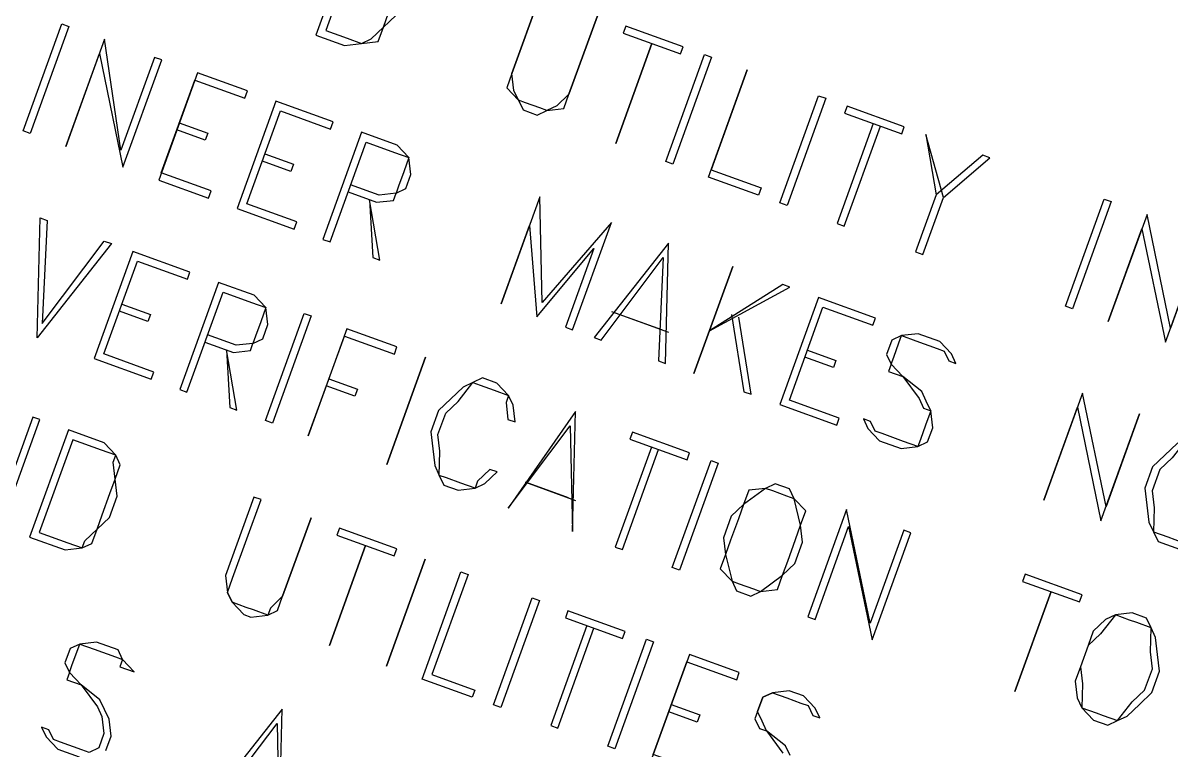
# Model space of a CAD drawing. Header units: feet. Extents: x 2484883 to 2491360, y 414166 to 419420.
# Drawn here: x 2485180.9 to 2485352, y 416059.6 to 416167.9 of the extents above; entities that cross this region are included whole.
import ezdxf

# ---------------------------------------------------------------- set-up
doc = ezdxf.new("R2010")
doc.units = ezdxf.units.FT
doc.layers.add('SITE_BASE', color=8, linetype='Continuous')

msp = doc.modelspace()

# ---------------------------------------------------------------- linework, layer by layer
at = {"layer": 'SITE_BASE'}
for p, q in [((2485268.59, 416124.95), (2485277.1, 416121.87)), ((2485269.66, 416124.57), (2485276.04, 416122.26))]:
    msp.add_line(p, q, dxfattribs=at)
for points in [[(2485230.32, 416182.09), (2485224.55, 416166.13), (2485228.8, 416164.59), (2485231.32, 416164.89), (2485233.83, 416165.18), (2485234.6, 416167.31), (2485236.43, 416169.05), (2485237.58, 416172.25), (2485237.29, 416174.76), (2485238.06, 416176.88), (2485236.32, 416178.72), (2485234.57, 416180.55), (2485230.32, 416182.09)], [(2485231, 416180.64), (2485226, 416166.81), (2485229.19, 416165.66), (2485231.32, 416164.89), (2485232.76, 416165.57), (2485234.6, 416167.31), (2485235.37, 416169.44), (2485236.52, 416172.63), (2485237.29, 416174.76), (2485236.99, 416177.27), (2485236.32, 416178.72), (2485234.19, 416179.49), (2485231, 416180.64)], [(2485266.48, 416169.01), (2485262.25, 416157.31), (2485260.42, 416155.57), (2485258.97, 416154.89), (2485257.91, 416155.27), (2485255.78, 416156.04), (2485254.72, 416156.43), (2485254.04, 416157.88), (2485253.74, 416160.39), (2485257.97, 416172.09), (2485253.74, 416160.39), (2485252.97, 416158.26), (2485254.72, 416156.43), (2485255.4, 416154.98), (2485257.52, 416154.21), (2485258.97, 416154.89), (2485261.48, 416155.18), (2485262.25, 416157.31), (2485266.48, 416169.01)], [(2485181.96, 416151.46), (2485180.9, 416151.85), (2485186.66, 416167.8), (2485187.73, 416167.42), (2485181.96, 416151.46)], [(2485278.86, 416163.33), (2485279.25, 416164.4), (2485270.74, 416167.47), (2485270.35, 416166.41), (2485278.86, 416163.33)], [(2485193.05, 416165.5), (2485187.28, 416149.54), (2485192.28, 416163.37), (2485195.79, 416146.46), (2485201.56, 416162.42), (2485200.49, 416162.8), (2485195.49, 416148.98), (2485193.05, 416165.5)], [(2485274.61, 416164.87), (2485269.22, 416149.98), (2485274.61, 416164.87)], [(2485277.73, 416146.9), (2485276.67, 416147.29), (2485282.44, 416163.24), (2485283.5, 416162.86), (2485277.73, 416146.9)], [(2485206.87, 416160.5), (2485201.11, 416144.54), (2485208.55, 416141.85), (2485208.94, 416142.91), (2485201.49, 416145.6), (2485206.49, 416159.43), (2485213.94, 416156.74), (2485214.32, 416157.8), (2485206.87, 416160.5)], [(2485283.05, 416144.98), (2485288.82, 416160.94), (2485283.44, 416146.04), (2485290.88, 416143.35), (2485290.5, 416142.29), (2485283.05, 416144.98)], [(2485294.75, 416140.75), (2485293.69, 416141.13), (2485299.46, 416157.09), (2485300.52, 416156.71), (2485294.75, 416140.75)], [(2485218.58, 416156.27), (2485212.81, 416140.31), (2485221.32, 416137.23), (2485221.7, 416138.3), (2485214.26, 416140.99), (2485219.25, 416154.82), (2485226.7, 416152.12), (2485227.09, 416153.19), (2485218.58, 416156.27)], [(2485311.84, 416151.41), (2485312.22, 416152.48), (2485303.71, 416155.55), (2485303.33, 416154.49), (2485311.84, 416151.41)], [(2485204.18, 416153.05), (2485208.44, 416151.51), (2485208.05, 416150.45), (2485203.8, 416151.99)], [(2485229.33, 416142.76), (2485233.58, 416141.22), (2485236.09, 416141.51), (2485236.48, 416142.58), (2485237.93, 416143.26), (2485238.7, 416145.38), (2485238.4, 416147.89), (2485236.66, 416149.73), (2485231.34, 416151.65), (2485225.57, 416135.69), (2485226.64, 416135.31), (2485232.02, 416150.2), (2485236.27, 416148.66), (2485238.4, 416147.89), (2485237.63, 416145.77), (2485236.86, 416143.64), (2485236.48, 416142.58), (2485233.97, 416142.28), (2485229.71, 416143.82)], [(2485307.58, 416152.95), (2485302.2, 416138.06), (2485303.26, 416137.67), (2485308.65, 416152.57)], [(2485318.04, 416141.95), (2485315.41, 416151.32), (2485316.98, 416142.34), (2485313.9, 416133.83), (2485314.96, 416133.44), (2485318.04, 416141.95), (2485324.99, 416147.86), (2485323.92, 416148.24), (2485316.98, 416142.34)], [(2485216.95, 416148.43), (2485221.2, 416146.9), (2485220.82, 416145.83), (2485216.56, 416147.37)], [(2485232.52, 416141.6), (2485233.02, 416133), (2485234.08, 416132.62), (2485232.52, 416141.6)], [(2485257.93, 416142.04), (2485252.16, 416126.08), (2485256.39, 416137.78), (2485257.48, 416124.16), (2485265.97, 416134.32), (2485261.74, 416122.62), (2485262.8, 416122.23), (2485268.57, 416138.19), (2485258.25, 416126.28), (2485257.93, 416142.04)], [(2485337.3, 416125.37), (2485336.24, 416125.75), (2485342.01, 416141.71), (2485343.07, 416141.32), (2485337.3, 416125.37)], [(2485182.98, 416121.02), (2485183.43, 416138.9), (2485184.5, 416138.52), (2485183.75, 416123.15), (2485193, 416135.44), (2485194.07, 416135.06), (2485182.98, 416121.02)], [(2485348.39, 416139.4), (2485342.62, 416123.44), (2485347.62, 416137.27), (2485351.13, 416120.37), (2485356.9, 416136.32), (2485351.9, 416122.49), (2485348.39, 416139.4)], [(2485277.08, 416135.11), (2485265.99, 416121.08), (2485267.06, 416120.7), (2485276.31, 416132.99), (2485275.57, 416117.62), (2485276.63, 416117.23), (2485277.08, 416135.11)], [(2485197.26, 416133.9), (2485191.49, 416117.95), (2485200, 416114.87), (2485200.38, 416115.93), (2485192.94, 416118.63), (2485197.94, 416132.45), (2485205.38, 416129.76), (2485205.77, 416130.83), (2485197.26, 416133.9)], [(2485280.88, 416115.7), (2485286.65, 416131.65), (2485280.88, 416115.7)], [(2485208.01, 416120.39), (2485212.27, 416118.86), (2485214.78, 416119.15), (2485215.16, 416120.21), (2485216.61, 416120.89), (2485217.38, 416123.02), (2485217.09, 416125.53), (2485215.34, 416127.37), (2485210.02, 416129.29), (2485204.26, 416113.33), (2485205.32, 416112.95), (2485210.7, 416127.84), (2485214.96, 416126.3), (2485217.09, 416125.53), (2485216.32, 416123.4), (2485215.55, 416121.28), (2485215.16, 416120.21), (2485212.65, 416119.92), (2485208.4, 416121.46)], [(2485295.16, 416128.57), (2485294.1, 416128.96), (2485283.19, 416122.08), (2485295.16, 416128.57)], [(2485195.63, 416126.07), (2485199.89, 416124.53), (2485199.5, 416123.47), (2485195.25, 416125.01)], [(2485299.42, 416127.04), (2485293.65, 416111.08), (2485302.16, 416108), (2485302.54, 416109.07), (2485295.1, 416111.76), (2485300.1, 416125.59), (2485307.54, 416122.9), (2485307.93, 416123.96), (2485299.42, 416127.04)], [(2485218.08, 416108.33), (2485217.02, 416108.72), (2485222.79, 416124.67), (2485223.85, 416124.29), (2485218.08, 416108.33)], [(2485286.47, 416124.5), (2485288.33, 416113), (2485289.39, 416112.62), (2485287.54, 416124.12)], [(2485229.17, 416122.37), (2485223.4, 416106.41), (2485228.79, 416121.3), (2485236.23, 416118.61), (2485236.62, 416119.67), (2485229.17, 416122.37)], [(2485306.12, 416108.98), (2485306.8, 416107.53), (2485308.54, 416105.7), (2485311.73, 416104.54), (2485314.24, 416104.84), (2485315.69, 416105.52), (2485316.46, 416107.64), (2485316.17, 416110.16), (2485315.49, 416111.6), (2485314.81, 416113.05), (2485312, 416115.27), (2485310.26, 416117.1), (2485310.64, 416118.17), (2485311.41, 416120.29), (2485311.8, 416121.36), (2485313.93, 416120.59), (2485317.12, 416119.43), (2485318.18, 416119.05), (2485318.86, 416117.6), (2485319.92, 416117.22), (2485319.24, 416118.66), (2485317.5, 416120.5), (2485314.31, 416121.65), (2485311.8, 416121.36), (2485310.35, 416120.68), (2485309.58, 416118.55), (2485310.26, 416117.1), (2485309.87, 416116.04), (2485312, 416115.27), (2485314.42, 416111.99), (2485315.1, 416110.54), (2485316.17, 416110.16), (2485315.4, 416108.03), (2485314.63, 416105.9), (2485314.24, 416104.84), (2485312.12, 416105.61), (2485308.93, 416106.76), (2485307.86, 416107.14), (2485307.18, 416108.59), (2485306.12, 416108.98)], [(2485211.2, 416119.24), (2485211.7, 416110.64), (2485212.76, 416110.26), (2485211.2, 416119.24)], [(2485297.79, 416119.21), (2485302.04, 416117.67), (2485301.66, 416116.6), (2485297.4, 416118.14)], [(2485235.1, 416102.18), (2485240.87, 416118.13), (2485235.1, 416102.18)], [(2485226.48, 416114.92), (2485230.73, 416113.38), (2485230.35, 416112.32), (2485226.09, 416113.86)], [(2485251.53, 416101.05), (2485250.47, 416101.43), (2485248.64, 416099.69), (2485248.25, 416098.63), (2485246.12, 416099.4), (2485244, 416100.17), (2485242.93, 416100.55), (2485243.02, 416104.13), (2485242.73, 416106.64), (2485243.88, 416109.83), (2485245.72, 416111.57), (2485247.93, 416114.38), (2485249, 416113.99), (2485251.12, 416113.22), (2485253.25, 416112.46), (2485252.87, 416111.39), (2485253.16, 416108.88), (2485254.23, 416108.5), (2485253.93, 416111.01), (2485253.25, 416112.46), (2485251.51, 416114.29), (2485249.38, 416115.06), (2485247.93, 416114.38), (2485246.48, 416113.7), (2485244.65, 416111.96), (2485242.82, 416110.21), (2485241.67, 416107.02), (2485241.96, 416104.51), (2485242.25, 416102), (2485242.93, 416100.55), (2485243.61, 416099.1), (2485245.74, 416098.33), (2485248.25, 416098.63), (2485249.7, 416099.31), (2485251.53, 416101.05)], [(2485177.62, 416092.89), (2485183.39, 416108.85), (2485182.33, 416109.23), (2485177.33, 416095.41), (2485173.82, 416112.31), (2485168.05, 416096.35), (2485169.11, 416095.97), (2485174.11, 416109.8), (2485177.62, 416092.89)], [(2485338.78, 416112.81), (2485333.01, 416096.85), (2485338.01, 416110.68), (2485341.52, 416093.77), (2485347.28, 416109.73), (2485342.28, 416095.9), (2485338.78, 416112.81)], [(2485263.21, 416110.06), (2485253.19, 416095.64), (2485262.44, 416107.93), (2485262.76, 416092.18), (2485263.21, 416110.06)], [(2485187.65, 416107.31), (2485181.88, 416091.35), (2485187.19, 416089.43), (2485189.71, 416089.73), (2485191.15, 416090.41), (2485191.92, 416092.53), (2485193.76, 416094.28), (2485194.91, 416097.47), (2485194.62, 416099.98), (2485195.39, 416102.11), (2485194.71, 416103.55), (2485192.96, 416105.39), (2485187.65, 416107.31)], [(2485279.84, 416102.84), (2485280.23, 416103.9), (2485271.72, 416106.98), (2485271.33, 416105.92), (2485279.84, 416102.84)], [(2485188.32, 416105.86), (2485183.32, 416092.03), (2485187.58, 416090.5), (2485189.71, 416089.73), (2485190.09, 416090.79), (2485191.92, 416092.53), (2485192.69, 416094.66), (2485193.85, 416097.85), (2485194.62, 416099.98), (2485194.32, 416102.49), (2485194.71, 416103.55), (2485192.58, 416104.32), (2485188.32, 416105.86)], [(2485355.79, 416106.65), (2485354.35, 416105.97), (2485352.9, 416105.29), (2485351.07, 416103.55), (2485349.23, 416101.81), (2485348.08, 416098.62), (2485348.37, 416096.11), (2485348.67, 416093.59), (2485349.35, 416092.15), (2485350.03, 416090.7), (2485353.22, 416089.54), (2485354.66, 416090.22), (2485356.11, 416090.9), (2485357.95, 416092.64), (2485358.72, 416094.77), (2485359.87, 416097.96), (2485360.64, 416100.09), (2485360.34, 416102.6), (2485359.66, 416104.05), (2485358.99, 416105.5), (2485355.79, 416106.65)], [(2485356.47, 416105.2), (2485354.35, 416105.97), (2485352.13, 416103.17), (2485350.3, 416101.42), (2485349.14, 416098.23), (2485349.44, 416095.72), (2485349.35, 416092.15), (2485351.47, 416091.38), (2485352.54, 416090.99), (2485354.66, 416090.22), (2485356.88, 416093.03), (2485358.72, 416094.77), (2485359.87, 416097.96), (2485359.57, 416100.47), (2485359.66, 416104.05), (2485357.54, 416104.82), (2485356.47, 416105.2)], [(2485274.53, 416104.76), (2485269.14, 416089.87), (2485270.21, 416089.49), (2485275.59, 416104.38)], [(2485278.72, 416086.41), (2485277.65, 416086.8), (2485283.42, 416102.75), (2485284.48, 416102.37), (2485278.72, 416086.41)], [(2485262.17, 416097.2), (2485255.79, 416099.51), (2485263.23, 416096.82)], [(2485292.99, 416099.29), (2485291.55, 416098.61), (2485289.03, 416098.32), (2485288.26, 416096.19), (2485286.43, 416094.45), (2485285.28, 416091.25), (2485285.57, 416088.74), (2485284.8, 416086.61), (2485286.55, 416084.78), (2485287.23, 416083.33), (2485289.35, 416082.56), (2485290.8, 416083.24), (2485293.31, 416083.54), (2485294.08, 416085.67), (2485295.91, 416087.41), (2485297.07, 416090.6), (2485296.77, 416093.11), (2485297.54, 416095.24), (2485295.8, 416097.07), (2485295.12, 416098.52), (2485292.99, 416099.29)], [(2485292.61, 416098.23), (2485291.55, 416098.61), (2485288.26, 416096.19), (2485287.5, 416094.06), (2485286.34, 416090.87), (2485285.57, 416088.74), (2485286.55, 416084.78), (2485287.61, 416084.4), (2485289.74, 416083.63), (2485290.8, 416083.24), (2485294.08, 416085.67), (2485294.85, 416087.79), (2485296, 416090.98), (2485296.77, 416093.11), (2485295.8, 416097.07), (2485294.74, 416097.46), (2485292.61, 416098.23)], [(2485223.81, 416094.23), (2485219.58, 416082.53), (2485217.75, 416080.79), (2485217.36, 416079.73), (2485215.24, 416080.5), (2485214.17, 416080.88), (2485212.04, 416081.65), (2485211.37, 416083.1), (2485212.13, 416085.23), (2485216.37, 416096.93), (2485215.3, 416097.31), (2485211.07, 416085.61), (2485211.37, 416083.1), (2485212.04, 416081.65), (2485213.79, 416079.82), (2485214.85, 416079.43), (2485217.36, 416079.73), (2485218.81, 416080.41), (2485219.58, 416082.53), (2485223.81, 416094.23)], [(2485307.44, 416076.03), (2485313.2, 416091.98), (2485312.14, 416092.37), (2485307.14, 416078.54), (2485303.63, 416095.44), (2485297.86, 416079.49), (2485298.93, 416079.1), (2485303.93, 416092.93), (2485307.44, 416076.03)], [(2485236.19, 416088.56), (2485236.58, 416089.62), (2485228.07, 416092.7), (2485227.68, 416091.63), (2485236.19, 416088.56)], [(2485231.94, 416090.09), (2485226.55, 416075.2), (2485231.94, 416090.09)], [(2485235.06, 416072.12), (2485240.83, 416088.08), (2485235.06, 416072.12)], [(2485240.38, 416070.2), (2485246.15, 416086.16), (2485247.21, 416085.77), (2485241.83, 416070.88), (2485248.21, 416068.57), (2485247.83, 416067.51), (2485240.38, 416070.2)], [(2485338.35, 416081.69), (2485338.73, 416082.75), (2485330.22, 416085.83), (2485329.84, 416084.76), (2485338.35, 416081.69)], [(2485334.09, 416083.23), (2485328.71, 416068.33), (2485334.09, 416083.23)], [(2485252.08, 416065.97), (2485251.02, 416066.36), (2485256.79, 416082.31), (2485257.85, 416081.93), (2485252.08, 416065.97)], [(2485270.23, 416076.25), (2485270.61, 416077.31), (2485262.1, 416080.39), (2485261.72, 416079.32), (2485270.23, 416076.25)], [(2485346.18, 416080.06), (2485343.67, 416079.77), (2485342.22, 416079.09), (2485340.39, 416077.34), (2485339.62, 416075.22), (2485338.46, 416072.02), (2485337.69, 416069.9), (2485337.99, 416067.39), (2485338.67, 416065.94), (2485340.41, 416064.1), (2485342.54, 416063.33), (2485343.99, 416064.01), (2485345.43, 416064.69), (2485347.27, 416066.44), (2485349.1, 416068.18), (2485350.25, 416071.37), (2485349.96, 416073.88), (2485349.67, 416076.39), (2485348.99, 416077.84), (2485348.31, 416079.29), (2485346.18, 416080.06)], [(2485345.79, 416079), (2485343.67, 416079.77), (2485341.45, 416076.96), (2485339.62, 416075.22), (2485338.46, 416072.02), (2485338.76, 416069.51), (2485338.67, 416065.94), (2485340.8, 416065.17), (2485341.86, 416064.78), (2485343.99, 416064.01), (2485346.2, 416066.82), (2485348.04, 416068.56), (2485349.19, 416071.75), (2485348.9, 416074.27), (2485348.99, 416077.84), (2485346.86, 416078.61), (2485345.79, 416079)], [(2485264.91, 416078.17), (2485259.53, 416063.28), (2485260.59, 416062.89), (2485265.98, 416077.79)], [(2485269.1, 416059.82), (2485268.04, 416060.2), (2485273.81, 416076.16), (2485274.87, 416075.77), (2485269.1, 416059.82)], [(2485193.24, 416059.58), (2485194.01, 416061.71), (2485193.72, 416064.22), (2485193.04, 416065.67), (2485192.36, 416067.12), (2485189.55, 416069.34), (2485187.81, 416071.17), (2485188.19, 416072.23), (2485188.96, 416074.36), (2485189.35, 416075.42), (2485191.47, 416074.65), (2485194.66, 416073.5), (2485195.73, 416073.12), (2485195.34, 416072.05), (2485197.47, 416071.28), (2485195.73, 416073.12), (2485195.05, 416074.56), (2485191.86, 416075.72), (2485189.35, 416075.42), (2485187.9, 416074.74), (2485187.13, 416072.62), (2485187.81, 416071.17), (2485187.42, 416070.1), (2485189.55, 416069.34), (2485191.97, 416066.05), (2485192.65, 416064.61), (2485192.95, 416062.09), (2485192.18, 416059.97), (2485190.73, 416059.29), (2485189.67, 416059.67), (2485186.47, 416060.83), (2485185.41, 416061.21), (2485184.73, 416062.66), (2485183.67, 416063.04)], [(2485280.19, 416073.85), (2485274.42, 416057.89), (2485281.86, 416055.2), (2485282.25, 416056.27), (2485274.8, 416058.96), (2485279.8, 416072.79), (2485287.25, 416070.09), (2485287.63, 416071.16), (2485280.19, 416073.85)], [(2485295.19, 416058.8), (2485294.52, 416060.25), (2485291.71, 416062.47), (2485291.03, 416063.92), (2485290.35, 416065.37), (2485291.12, 416067.49), (2485292.57, 416068.17), (2485294.7, 416067.4), (2485296.82, 416066.63), (2485297.89, 416066.25), (2485298.57, 416064.8), (2485299.63, 416064.42), (2485298.95, 416065.86), (2485297.21, 416067.7), (2485295.08, 416068.47), (2485292.57, 416068.17), (2485291.12, 416067.49), (2485290.35, 416065.37), (2485289.97, 416064.3), (2485290.65, 416062.85), (2485291.71, 416062.47), (2485294.13, 416059.19)], [(2485277.5, 416066.4), (2485281.75, 416064.87), (2485281.37, 416063.8), (2485277.11, 416065.34)], [(2485219.51, 416065.72), (2485208.43, 416051.69), (2485209.49, 416051.3), (2485218.75, 416063.59), (2485219.06, 416047.84), (2485219.51, 416065.72)], [(2485183.67, 416063.04), (2485184.35, 416061.59), (2485186.09, 416059.76), (2485189.28, 416058.61)]]:
    msp.add_lwpolyline(points, dxfattribs=at)

doc.saveas('drawing.dxf')
